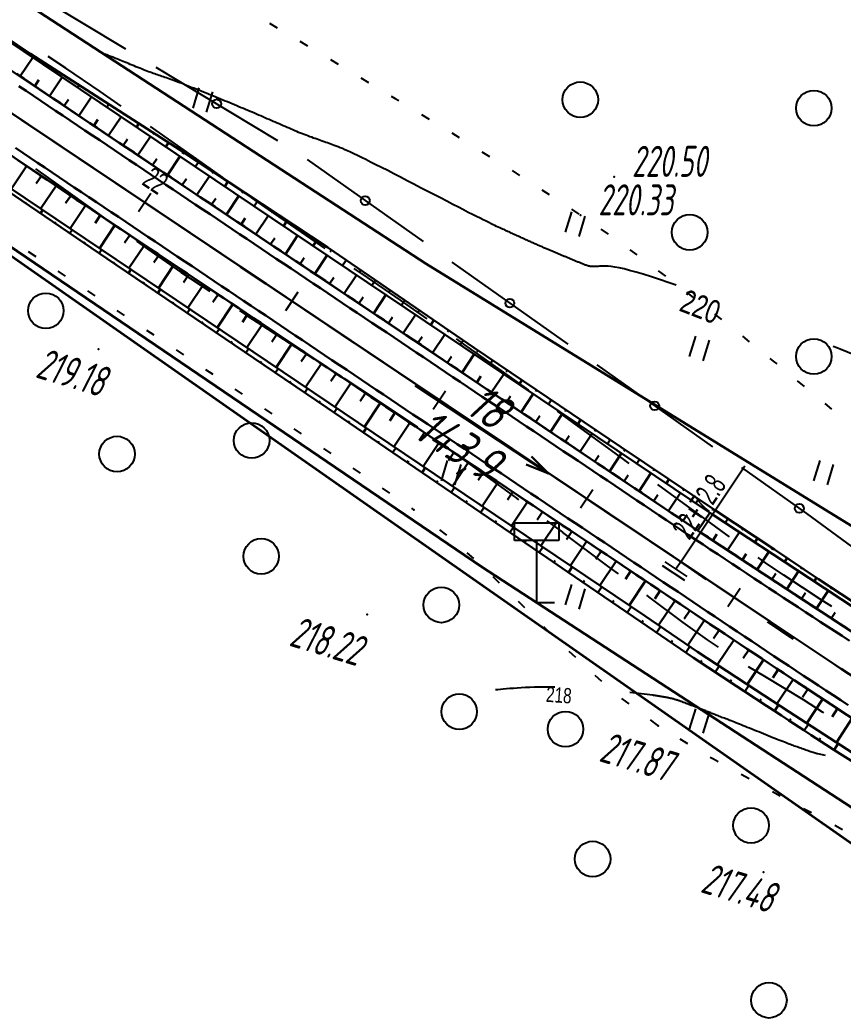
# Model space of a CAD drawing. Header units: millimetres. Extents: x -1799 to 6962, y -1020 to 4121.
# Drawn here: x 268.8 to 361.7, y 3144.7 to 3256.6 of the extents above; entities that cross this region are included whole.
import ezdxf

# ---------------------------------------------------------------- set-up
doc = ezdxf.new("R2010")
doc.units = ezdxf.units.MM
doc.linetypes.add('CONTI', pattern=[0])
doc.linetypes.add('STROT', pattern=[1.7, 0.5, -1.2])
for name, color, linetype, lineweight in [('10', 1, 'Continuous', 35), ('КОПИЯ_ОСЬ_13_ОТКОСЫ', 7, 'Continuous', 30), ('КОПИЯ_ОСЬ_ГРАНИЦЫ_ПОЛОС', 7, 'Continuous', 30), ('ОСЬ_ВЕРХ_ПОКРЫТИЯ_ГРАНИЦЫ_ПОЛОС', 7, 'Continuous', 30), ('ОСЬ_ВЕРХ_ПОКРЫТИЯ_ОСЬ', 1, 'Continuous', 30), ('Уклоны ПЧ', 5, 'Continuous', 30)]:
    doc.layers.add(name, color=color, linetype=linetype, lineweight=lineweight)
for name, color, linetype in [('_Ростелеком', 6, 'Continuous'), ('GOR_BDEFAULT', 212, 'CONTI'), ('PI_OTDEFAULT', 172, 'CONTI'), ('PI_STDEFAULT', 6, 'CONTI'), ('PI_TTDEFAULT', 5, 'CONTI'), ('PLN_O', 7, 'CONTI'), ('SIT_LDEFAULT', 7, 'CONTI'), ('ZAPSKDEFAULT', 7, 'CONTI'), ('КОПИЯ_ОСЬ_ТАНГЕНСЫ', 1, 'Continuous'), ('ОСЬ_ВЕРХ_ПОКРЫТИЯ_ПИКЕТЫ', 1, 'Continuous'), ('ОСЬ_ВЕРХ_ПОКРЫТИЯ_РАЗБИВКА_КРИВ', 1, 'Continuous'), ('ОСЬ_ВЕРХ_ПОКРЫТИЯ_ТАНГЕНСЫ', 1, 'Continuous'), ('разметка', 7, 'Continuous')]:
    doc.layers.add(name, color=color, linetype=linetype)
doc.styles.add('eskd', font='spds.shx', dxfattribs={"width": 1.2, "oblique": 15})
doc.styles.add('SHRFT', font='TXT', dxfattribs={"width": 3.5})
doc.styles.get("Standard").update_dxf_attribs({"font": 'arial.ttf'})
doc.styles.add('STYLE1', font='romand.shx', dxfattribs={"width": 0.9})
doc.styles.add('ГОСТ', font='', dxfattribs={"oblique": 15, "height": 4})
doc.styles.get('ГОСТ').set_extended_font_data('GOST type A')
doc.linetypes.add('кабель_связи_проект.', pattern='A,10,-1,["/",STYLE1,S=3,R=0,X=0,Y=-1.5],-4.1', length=15.1)

# ---------------------------------------------------------------- blocks, each defined once
blk = doc.blocks.new('BL_2004')
at = {"color": 0}
blk.add_circle((0, 0), 2, dxfattribs=at)
blk = doc.blocks.new('BL_2011')
at = {"color": 0}
for p, q in [((0, 0), (0, 2.4)), ((1.6, 0), (1.6, 2.4))]:
    blk.add_line(p, q, dxfattribs=at)
blk = doc.blocks.new('BL_13')
at = {"color": 0}
for p, q in [((-2.5, 7), (-2.5, 9)), ((-2.5, 9), (2.5, 9)), ((2.5, 9), (2.5, 7)), ((0, 7), (-2.5, 7)), ((0, 0), (0, 7)), ((2.5, 7), (0, 7)), ((2, 0), (0, 0))]:
    blk.add_line(p, q, dxfattribs=at)
blk = doc.blocks.new('Стрелка')
at = {"layer": 'Уклоны ПЧ', "ltscale": 2}
for points in [[(-0.02, -0.05), (-0.02, 17.97)], [(-0.02, -0.05), (-0.58, 2.62)], [(-0.02, -0.05), (0.53, 2.62)]]:
    blk.add_lwpolyline(points, dxfattribs=at)

msp = doc.modelspace()

# ---------------------------------------------------------------- linework, layer by layer
at = {"layer": '10'}
for points in [[(-360.39, 3343.98), (-65.03, 3344.87), (87.16, 3350.87), (108.64, 3348.19), (148.58, 3330.11), (255.1, 3267.82), (280.33, 3251.41), (314.65, 3229.09), (366.26, 3197.31), (410.92, 3168.51), (446.74, 3154.31), (486.35, 3141.69), (517.02, 3127.88), (586.85, 3116.46), (604.34, 3112.89), (723.31, 3088.59), (842.11, 3064.31), (1030.23, 3025.88), (1104.98, 3010.61)], [(1051.21, 3001.58), (974.51, 3016.91), (912.27, 3029.91), (802.72, 3052.77), (731.25, 3067.83), (636.78, 3087.13), (493.46, 3112.21), (494.99, 3106.72), (485.32, 3108.34), (431.47, 3127.8), (399.29, 3139.15), (370.15, 3158.46), (256.96, 3237.54), (178.33, 3282.64), (135.32, 3306.77), (116.47, 3313.34), (93.11, 3317.06), (-267.68, 3313.81), (-292.89, 3314.1), (-344.73, 3319.75)]]:
    msp.add_lwpolyline(points, dxfattribs=at)
at = {"layer": '_Ростелеком', "linetype": 'кабель_связи_проект.', "lineweight": 40, "ltscale": 0.25}
msp.add_lwpolyline([(-352.03, 3321.94), (-297.63, 3315.25), (-195.84, 3318.28), (-97.48, 3322.38), (-4.69, 3324.98), (27.74, 3325.19), (61.87, 3322.86), (98.79, 3316.91), (116.52, 3313.69), (135.62, 3307.07), (148.04, 3301.67), (187.18, 3282.72), (226.03, 3259.14), (267.57, 3231.16), (320.96, 3194.89), (385.8, 3152.73), (396.28, 3145.91), (411.1, 3138.25), (437.43, 3126.61), (493.48, 3112.58), (557.68, 3101.61)], dxfattribs=at)
at = {"layer": 'GOR_BDEFAULT', "color": 212, "flags": 128}
for points, elevation in [([(341.07, 3227.29), (340.04, 3227.63), (339.12, 3227.92), (338.3, 3228.16), (337.58, 3228.35), (336.95, 3228.51), (336.39, 3228.63), (335.92, 3228.72), (335.5, 3228.78), (335.15, 3228.82), (334.85, 3228.83), (334.59, 3228.84), (334.38, 3228.83), (334.19, 3228.82), (334.02, 3228.8), (333.87, 3228.79), (333.73, 3228.78), (333.6, 3228.77), (333.48, 3228.77), (333.36, 3228.78), (333.25, 3228.79), (333.14, 3228.8), (333.04, 3228.82), (332.94, 3228.84), (332.85, 3228.87), (332.76, 3228.9), (332.67, 3228.92), (332.58, 3228.95), (332.5, 3228.99), (332.41, 3229.02), (332.33, 3229.05), (332.25, 3229.09), (332.16, 3229.12), (332.08, 3229.16), (331.99, 3229.19), (331.91, 3229.22), (331.82, 3229.26), (331.74, 3229.29), (331.65, 3229.33), (331.57, 3229.36), (331.48, 3229.4), (331.4, 3229.43), (331.31, 3229.47), (331.23, 3229.5), (331.14, 3229.54), (331.05, 3229.58), (330.97, 3229.61), (330.88, 3229.65), (330.8, 3229.68), (330.72, 3229.72), (330.63, 3229.75), (330.55, 3229.79), (330.46, 3229.83), (330.38, 3229.86), (330.29, 3229.9), (330.21, 3229.93), (330.12, 3229.97), (330.04, 3230), (329.95, 3230.04), (329.87, 3230.08), (329.78, 3230.11), (329.7, 3230.15), (329.61, 3230.18), (329.53, 3230.22), (329.44, 3230.25), (329.36, 3230.29), (329.27, 3230.32), (329.19, 3230.36), (329.1, 3230.4), (329.01, 3230.43), (328.92, 3230.47), (328.83, 3230.51), (328.75, 3230.55), (328.66, 3230.58), (328.56, 3230.62), (328.47, 3230.66), (328.38, 3230.7), (328.29, 3230.74), (328.19, 3230.78), (328.1, 3230.82), (328, 3230.86), (327.91, 3230.9), (327.81, 3230.95), (327.71, 3230.99), (327.61, 3231.03), (327.51, 3231.08), (327.41, 3231.12), (327.31, 3231.17), (327.2, 3231.21), (327.1, 3231.26), (326.99, 3231.31), (326.89, 3231.35), (326.78, 3231.4), (326.67, 3231.45), (326.56, 3231.5), (326.45, 3231.55), (326.34, 3231.6), (326.23, 3231.65), (326.11, 3231.7), (326, 3231.76), (325.88, 3231.81), (325.76, 3231.86), (325.64, 3231.92), (325.52, 3231.97), (325.4, 3232.03), (325.28, 3232.08), (325.15, 3232.14), (325.03, 3232.2), (324.9, 3232.26), (324.77, 3232.32), (324.64, 3232.37), (324.5, 3232.44), (324.37, 3232.5), (324.23, 3232.56), (324.1, 3232.62), (323.96, 3232.68), (323.81, 3232.75), (323.67, 3232.81), (323.53, 3232.88), (323.38, 3232.94), (323.23, 3233.01), (323.08, 3233.08), (322.93, 3233.15), (322.76, 3233.23), (322.58, 3233.31), (322.39, 3233.4), (322.18, 3233.5), (321.95, 3233.61), (321.69, 3233.74), (321.4, 3233.88), (321.07, 3234.04), (320.72, 3234.22), (320.32, 3234.42), (319.88, 3234.64), (319.39, 3234.89), (318.86, 3235.16), (318.27, 3235.47), (317.63, 3235.79), (316.96, 3236.14), (316.25, 3236.51), (315.52, 3236.89), (314.77, 3237.28), (314.01, 3237.67), (313.25, 3238.07), (312.49, 3238.46), (311.74, 3238.85), (311.01, 3239.23), (310.3, 3239.59), (309.62, 3239.94), (308.98, 3240.26), (308.38, 3240.56), (307.84, 3240.83), (307.35, 3241.07), (306.9, 3241.29), (306.49, 3241.49), (306.12, 3241.66), (305.78, 3241.81), (305.48, 3241.95), (305.2, 3242.07), (304.94, 3242.18), (304.71, 3242.27), (304.49, 3242.36), (304.28, 3242.44), (304.09, 3242.51), (303.89, 3242.58), (303.71, 3242.65), (303.51, 3242.71), (303.32, 3242.78), (303.13, 3242.85), (302.93, 3242.92), (302.73, 3242.99), (302.54, 3243.06), (302.34, 3243.13), (302.13, 3243.2), (301.93, 3243.27), (301.73, 3243.35), (301.52, 3243.42), (301.31, 3243.5), (301.1, 3243.58), (300.89, 3243.66), (300.68, 3243.74), (300.47, 3243.83), (300.26, 3243.91), (300.05, 3244), (299.83, 3244.09), (299.62, 3244.18), (299.4, 3244.27), (299.18, 3244.37), (298.96, 3244.46), (298.74, 3244.56), (298.52, 3244.65), (298.29, 3244.75), (298.07, 3244.85), (297.84, 3244.95), (297.62, 3245.05), (297.39, 3245.15), (297.16, 3245.25), (296.93, 3245.35), (296.69, 3245.45), (296.46, 3245.55), (296.22, 3245.66), (295.99, 3245.76), (295.75, 3245.86), (295.51, 3245.96), (295.27, 3246.07), (295.02, 3246.17), (294.78, 3246.27), (294.53, 3246.38), (294.28, 3246.48), (294.03, 3246.59), (293.78, 3246.69), (293.53, 3246.8), (293.28, 3246.9), (293.02, 3247.01), (292.76, 3247.12), (292.5, 3247.22), (292.24, 3247.33), (291.98, 3247.44), (291.72, 3247.55), (291.45, 3247.66), (291.18, 3247.77), (290.92, 3247.88), (290.65, 3247.99), (290.37, 3248.1), (290.1, 3248.21), (289.82, 3248.32), (289.55, 3248.43), (289.27, 3248.54), (288.99, 3248.65), (288.71, 3248.77), (288.44, 3248.88), (288.16, 3248.98), (287.89, 3249.09), (287.62, 3249.2), (287.36, 3249.3), (287.11, 3249.4), (286.86, 3249.49), (286.62, 3249.58), (286.39, 3249.67), (286.16, 3249.76), (285.95, 3249.83), (285.74, 3249.91), (285.55, 3249.98), (285.36, 3250.04), (285.19, 3250.1), (285.01, 3250.16), (284.85, 3250.22), (284.68, 3250.27), (284.52, 3250.33), (284.36, 3250.38), (284.2, 3250.44), (284.03, 3250.49), (283.87, 3250.55), (283.7, 3250.61), (283.52, 3250.68), (283.34, 3250.74), (283.15, 3250.82), (282.96, 3250.89), (282.76, 3250.97), (282.55, 3251.05), (282.35, 3251.14), (282.13, 3251.22), (281.92, 3251.31), (281.71, 3251.4), (281.5, 3251.48), (281.28, 3251.57), (281.08, 3251.66), (280.87, 3251.74), (280.67, 3251.83), (280.48, 3251.91), (280.29, 3251.98), (280.11, 3252.06), (279.93, 3252.13), (279.77, 3252.19), (279.61, 3252.25), (279.46, 3252.31), (279.32, 3252.37), (279.18, 3252.42), (279.06, 3252.47), (278.94, 3252.51), (278.83, 3252.55), (278.73, 3252.59), (278.64, 3252.63), (278.55, 3252.66), (278.48, 3252.69), (278.41, 3252.71)], 220), ([(342.83, 3226.67), (341.92, 3226.99), (341.07, 3227.29)], 220), ([(361.31, 3219.47), (360.93, 3219.62), (360.54, 3219.78)], 220), ([(366.72, 3217.34), (366.53, 3217.36), (366.47, 3217.37), (366.45, 3217.38), (366.41, 3217.4), (366.36, 3217.42), (366.3, 3217.45), (361.31, 3219.47)], 220), ([(329.13, 3181.38), (328.53, 3181.39), (327.96, 3181.39), (327.4, 3181.38), (326.86, 3181.37), (326.34, 3181.35), (325.84, 3181.33), (325.36, 3181.3), (324.91, 3181.27), (324.48, 3181.24), (324.07, 3181.21), (323.69, 3181.18), (323.34, 3181.15), (323.02, 3181.12), (322.73, 3181.09), (322.47, 3181.06)], 218), ([(359.67, 3173.68), (358.82, 3173.84), (358.72, 3173.87), (358.61, 3173.9), (358.5, 3173.94), (358.38, 3173.97), (358.26, 3174.01), (358.13, 3174.06), (358, 3174.1), (357.87, 3174.14), (357.73, 3174.19), (357.59, 3174.24), (357.45, 3174.28), (357.31, 3174.33), (357.17, 3174.38), (357.03, 3174.43), (356.89, 3174.48), (356.75, 3174.53), (356.61, 3174.58), (356.47, 3174.63), (356.33, 3174.68), (356.18, 3174.73), (356.04, 3174.78), (355.88, 3174.84), (355.73, 3174.9), (355.57, 3174.96), (355.4, 3175.02), (355.22, 3175.09), (355.04, 3175.16), (354.84, 3175.24), (354.64, 3175.32), (354.42, 3175.4), (354.2, 3175.49), (353.96, 3175.58), (353.72, 3175.68), (353.46, 3175.78), (353.21, 3175.89), (352.94, 3176), (352.68, 3176.1), (352.41, 3176.21), (352.14, 3176.32), (351.87, 3176.43), (351.61, 3176.54), (351.35, 3176.64), (351.1, 3176.74), (350.85, 3176.84), (350.62, 3176.94), (350.39, 3177.03), (350.17, 3177.12), (349.96, 3177.2), (349.76, 3177.28), (349.57, 3177.35), (349.39, 3177.43), (349.21, 3177.49), (349.04, 3177.56), (348.88, 3177.63), (348.72, 3177.69), (348.57, 3177.75), (348.42, 3177.8), (348.27, 3177.86), (348.13, 3177.92), (347.99, 3177.97), (347.86, 3178.02), (347.72, 3178.08), (347.59, 3178.13), (347.46, 3178.18), (347.33, 3178.23), (347.21, 3178.28), (347.09, 3178.33), (346.96, 3178.37), (346.85, 3178.42), (346.73, 3178.47), (346.61, 3178.51), (346.5, 3178.56), (346.39, 3178.6), (346.28, 3178.64), (346.17, 3178.69), (346.06, 3178.73), (345.95, 3178.77), (345.85, 3178.81), (345.75, 3178.85), (345.64, 3178.89), (345.54, 3178.93), (345.45, 3178.97), (345.35, 3179.01), (345.25, 3179.04), (345.16, 3179.08), (345.06, 3179.12), (344.97, 3179.15), (344.88, 3179.19), (344.79, 3179.22), (344.7, 3179.26), (344.61, 3179.29), (344.52, 3179.32), (344.44, 3179.36), (344.35, 3179.39), (344.27, 3179.42), (344.19, 3179.45), (344.1, 3179.48), (344.02, 3179.51), (343.94, 3179.54), (343.87, 3179.57), (343.79, 3179.6), (343.71, 3179.63), (343.63, 3179.66), (343.56, 3179.69), (343.49, 3179.71), (343.41, 3179.74), (343.34, 3179.77), (343.27, 3179.79), (343.2, 3179.82), (343.12, 3179.84), (343.05, 3179.87), (342.98, 3179.89), (342.91, 3179.92), (342.84, 3179.94), (342.77, 3179.96), (342.7, 3179.98), (342.63, 3180), (342.56, 3180.02), (342.49, 3180.04), (342.42, 3180.06), (342.35, 3180.08), (342.27, 3180.1), (342.2, 3180.11), (342.13, 3180.13), (342.05, 3180.15), (341.98, 3180.16), (341.9, 3180.18), (341.83, 3180.19), (341.75, 3180.2), (341.68, 3180.22), (341.6, 3180.23), (341.53, 3180.24), (341.45, 3180.26), (341.38, 3180.27), (341.3, 3180.28), (341.22, 3180.29), (341.15, 3180.31), (341.07, 3180.32), (341, 3180.33), (340.92, 3180.34), (340.85, 3180.36), (340.77, 3180.37), (340.7, 3180.38), (340.62, 3180.39), (340.55, 3180.4), (340.48, 3180.42), (340.41, 3180.43), (340.34, 3180.44), (340.26, 3180.45), (340.2, 3180.46), (337.6, 3180.77)], 218)]:
    msp.add_lwpolyline(points, dxfattribs=dict(at, elevation=elevation))
at = {"layer": 'PI_STDEFAULT', "color": 6}
msp.add_point((352.67, 3160.52, 217.48), dxfattribs=at)
at = {"layer": 'PI_TTDEFAULT', "color": 5}
for p in [(335.85, 3238.89, 220.5), (332.06, 3234.56, 220.33), (277.7, 3219.46, 219.18), (313.25, 3201.35, 218.54), (308, 3189.55, 218.22), (340.81, 3177, 217.87)]:
    msp.add_point(p, dxfattribs=at)
at = {"layer": 'PLN_O'}
for p, q in [((267.06, 3261.62), (280.75, 3253.34)), ((284.17, 3251.27), (297.86, 3242.99)), ((301.24, 3240.84), (314.29, 3231.59)), ((317.55, 3229.28), (330.6, 3220.03)), ((333.87, 3217.71), (346.92, 3208.46)), ((350.19, 3206.15), (357.52, 3200.95)), ((357.53, 3200.96), (363.18, 3196.82))]:
    msp.add_line(p, q, dxfattribs=at)
for centre in [(291.01, 3247.13), (307.77, 3236.21), (324.08, 3224.65), (340.4, 3213.08), (356.72, 3201.52)]:
    msp.add_circle(centre, 0.5, dxfattribs=at)
at = {"layer": 'SIT_LDEFAULT', "color": 7}
for p, q in [((296.96, 3256.2), (297.82, 3255.69)), ((300.4, 3254.17), (301.26, 3253.66)), ((274, 3251.15), (272, 3252.47)), ((303.84, 3252.12), (304.7, 3251.61)), ((277.88, 3248.52), (274, 3251.15)), ((307.26, 3250.06), (308.12, 3249.54)), ((280.26, 3246.87), (277.88, 3248.52)), ((310.69, 3248), (311.15, 3247.72)), ((311.15, 3247.73), (311.55, 3247.48)), ((314.11, 3245.92), (314.96, 3245.4)), ((285.58, 3243.15), (283.55, 3244.58)), ((317.52, 3243.84), (318.37, 3243.31)), ((289.38, 3240.47), (285.58, 3243.15)), ((320.92, 3241.72), (321.77, 3241.19)), ((291.72, 3238.81), (289.38, 3240.47)), ((270.6, 3239.79), (273.7, 3237.58)), ((324.32, 3239.59), (325.16, 3239.05)), ((273.7, 3237.58), (277, 3235.2)), ((327.68, 3237.44), (328.52, 3236.89)), ((296.88, 3235.21), (295, 3236.52)), ((277, 3235.2), (278.73, 3233.96)), ((300.59, 3232.65), (296.88, 3235.21)), ((331.02, 3235.24), (331.86, 3234.69)), ((303.24, 3230.83), (300.59, 3232.65)), ((334.33, 3232.99), (335.15, 3232.42)), ((281.99, 3231.63), (283.62, 3230.47)), ((269.77, 3230.47), (270.61, 3229.92)), ((283.62, 3230.47), (286.97, 3228.16)), ((337.59, 3230.68), (338.4, 3230.09)), ((273.11, 3228.26), (273.94, 3227.71)), ((286.97, 3228.16), (290.23, 3225.99)), ((308.03, 3227.54), (306.52, 3228.58)), ((340.81, 3228.3), (341.61, 3227.69)), ((311.75, 3224.99), (308.03, 3227.54)), ((276.44, 3226.05), (277.27, 3225.5)), ((343.99, 3225.88), (344.79, 3225.27)), ((314.76, 3222.9), (311.75, 3224.99)), ((279.77, 3223.83), (280.6, 3223.28)), ((293.58, 3223.81), (294.43, 3223.26)), ((294.43, 3223.26), (298.55, 3220.6)), ((347.16, 3223.42), (347.95, 3222.8)), ((283.1, 3221.62), (283.93, 3221.07)), ((298.55, 3220.6), (301.99, 3218.39)), ((319.16, 3219.84), (318.05, 3220.62)), ((350.29, 3220.94), (351.07, 3220.31)), ((286.44, 3219.4), (287.27, 3218.85)), ((322.85, 3217.24), (319.16, 3219.84)), ((353.4, 3218.42), (353.77, 3218.12)), ((353.77, 3218.13), (354.17, 3217.8)), ((289.77, 3217.19), (290.6, 3216.64)), ((326.2, 3214.84), (322.85, 3217.24)), ((305.34, 3216.2), (307.12, 3215.04)), ((356.49, 3215.89), (357.26, 3215.26)), ((293.08, 3214.96), (293.91, 3214.4)), ((307.12, 3215.05), (311.37, 3212.23)), ((296.4, 3212.73), (297.23, 3212.17)), ((331.72, 3210.83), (329.44, 3212.49)), ((359.58, 3213.35), (360.35, 3212.71)), ((311.37, 3212.23), (313.67, 3210.66)), ((299.73, 3210.5), (300.56, 3209.94)), ((336.76, 3207.15), (331.72, 3210.83)), ((303.05, 3208.28), (303.88, 3207.72)), ((316.95, 3208.37), (319.86, 3206.29)), ((337.52, 3206.59), (336.76, 3207.15)), ((306.36, 3206.04), (307.19, 3205.48)), ((319.86, 3206.29), (324.81, 3202.66)), ((309.67, 3203.79), (310.5, 3203.23)), ((341.75, 3203.49), (340.75, 3204.22)), ((346.33, 3200.14), (341.75, 3203.49)), ((324.81, 3202.66), (325.04, 3202.49)), ((312.97, 3201.53), (313.25, 3201.34)), ((328.26, 3200.12), (330.01, 3198.83)), ((348.83, 3198.33), (346.34, 3200.15)), ((316.16, 3199.11), (316.95, 3198.5)), ((330, 3198.82), (335.08, 3195.02)), ((319.22, 3196.53), (319.97, 3195.86)), ((352.89, 3195.4), (352.06, 3195.99)), ((335.08, 3195.02), (336.27, 3194.13)), ((354.97, 3193.98), (352.89, 3195.4)), ((322.16, 3193.84), (322.88, 3193.14)), ((357.07, 3192.59), (354.97, 3193.98)), ((359.19, 3191.23), (357.07, 3192.59)), ((325.03, 3191.05), (325.12, 3190.96)), ((339.47, 3191.73), (339.72, 3191.55)), ((339.72, 3191.55), (343.58, 3188.68)), ((360.39, 3190.47), (359.19, 3191.23)), ((325.12, 3190.96), (325.74, 3190.34)), ((327.86, 3188.22), (328.57, 3187.51)), ((343.58, 3188.68), (346.33, 3186.69)), ((346.33, 3186.69), (347.56, 3185.87)), ((330.74, 3185.43), (331.46, 3184.74)), ((350.94, 3183.72), (352.79, 3182.6)), ((333.67, 3182.71), (334.42, 3182.05)), ((352.79, 3182.6), (354.98, 3181.3)), ((354.98, 3181.3), (357.15, 3179.97)), ((336.68, 3180.08), (337.48, 3179.48)), ((357.15, 3179.97), (359.3, 3178.59)), ((339.88, 3177.69), (340.68, 3177.09)), ((359.3, 3178.59), (359.45, 3178.48)), ((343.25, 3175.54), (344.11, 3175.03)), ((346.68, 3173.48), (347.02, 3173.28)), ((347.02, 3173.28), (347.55, 3172.99)), ((350.17, 3171.55), (351.05, 3171.07)), ((353.68, 3169.62), (354.56, 3169.14)), ((357.19, 3167.7), (358.07, 3167.23)), ((360.72, 3165.81), (361.6, 3165.34))]:
    msp.add_line(p, q, dxfattribs=at)
at = {"layer": 'КОПИЯ_ОСЬ_13_ОТКОСЫ'}
for points in [[(238.99, 3270.23), (345.59, 3198.82), (355.18, 3192.49), (360.19, 3189.21), (364.79, 3186.23)], [(256.22, 3261.8), (346.94, 3200.84), (357.77, 3193.68), (363.19, 3190.13)], [(256.22, 3261.8), (346.94, 3200.84), (357.77, 3193.68), (363.19, 3190.13)], [(256.35, 3261.99), (270.03, 3252.76), (286.86, 3241.94), (303.56, 3230.94), (320.04, 3219.61), (336.61, 3208.41), (347.25, 3201.29), (353.92, 3196.89), (358.89, 3193.56), (361.38, 3191.91), (364.28, 3189.98)], [(242.02, 3258.57), (349.87, 3186.33), (356.13, 3182.17), (360.32, 3179.41), (363.85, 3177.1), (366.21, 3175.58), (369.17, 3173.67), (372.13, 3171.78), (375.75, 3169.51), (379.39, 3167.25), (384.55, 3164.11), (389.75, 3161.02), (394.85, 3157.74), (396.56, 3156.66), (398.28, 3155.59), (401.39, 3153.89), (404.51, 3152.22), (407.2, 3150.81), (409.9, 3149.42), (412.62, 3148.05), (415.35, 3146.71), (418.67, 3145.13), (422.01, 3143.58)], [(240.33, 3256.05), (331, 3195.01), (339.28, 3189.4), (345.24, 3185.34), (351.78, 3181.06), (355.57, 3178.59), (362.08, 3174.39), (368.7, 3170.14), (372.96, 3167.43), (375.53, 3165.82), (379.14, 3163.57), (381.12, 3162.35), (388.06, 3158.12), (392.3, 3155.29), (396.56, 3152.49), (398.33, 3151.47), (403.66, 3148.44), (405.01, 3147.7), (409.97, 3145.02), (411.33, 3144.3), (414.25, 3142.79), (416.41, 3140.64), (416.42, 3140.63)], [(240.33, 3256.05), (331, 3195.01), (339.28, 3189.4), (345.24, 3185.34), (351.78, 3181.06), (355.57, 3178.59), (362.08, 3174.39), (368.7, 3170.14), (372.96, 3167.43), (375.53, 3165.82), (379.14, 3163.57), (381.12, 3162.35), (388.06, 3158.12), (392.3, 3155.29), (396.56, 3152.49), (398.33, 3151.47), (403.66, 3148.44), (405.01, 3147.7), (409.97, 3145.02), (411.33, 3144.3), (414.25, 3142.79), (416.41, 3140.64), (420.34, 3136.49), (420.34, 3136.49)], [(268.85, 3250.23), (270.27, 3252.36)], [(270.46, 3252.48), (270.43, 3252.43)], [(272.15, 3251.4), (272.01, 3251.19)], [(273.83, 3250.32), (273.78, 3250.25)], [(270.51, 3249.11), (270.98, 3249.82)], [(272.17, 3248), (273.59, 3250.13)], [(275.51, 3249.24), (275.33, 3248.96)], [(277.19, 3248.16), (277.13, 3248.06)], [(273.83, 3246.89), (274.31, 3247.6)], [(275.49, 3245.77), (276.91, 3247.9)], [(278.87, 3247.08), (278.65, 3246.73)], [(280.56, 3245.99), (280.48, 3245.88)], [(277.16, 3244.66), (277.63, 3245.37)], [(278.82, 3243.55), (280.23, 3245.66)], [(282.24, 3244.91), (281.97, 3244.5)], [(283.92, 3243.83), (283.83, 3243.69)], [(280.48, 3242.43), (280.95, 3243.14)], [(282.14, 3241.32), (283.55, 3243.43)], [(285.6, 3242.75), (285.29, 3242.27)], [(287.28, 3241.66), (287.18, 3241.5)], [(262.09, 3240.91), (278.65, 3229.69), (295.19, 3218.45), (303.47, 3212.85), (311.74, 3207.22), (328.27, 3195.96), (330.59, 3194.39), (338.85, 3188.75), (344.79, 3184.67), (349.65, 3181.48), (350.5, 3180.93), (353.02, 3179.28), (353.86, 3178.73), (354.7, 3178.18), (355.54, 3177.62), (357.23, 3176.53), (358.06, 3175.96), (359.75, 3174.86), (360.6, 3174.32), (361.62, 3173.68), (365.29, 3171.36)], [(283.8, 3240.21), (284.27, 3240.91)], [(285.46, 3239.1), (286.87, 3241.2)], [(288.95, 3240.56), (288.61, 3240.04)], [(269.58, 3240.11), (267.85, 3237.52)], [(290.62, 3239.46), (290.51, 3239.29)], [(271.25, 3239), (270.67, 3238.13)], [(287.12, 3237.98), (287.6, 3238.68)], [(288.79, 3236.87), (290.19, 3238.97)], [(292.29, 3238.36), (291.93, 3237.81)], [(272.91, 3237.88), (271.17, 3235.29)], [(293.96, 3237.26), (293.84, 3237.08)], [(269.49, 3235.9), (269.57, 3236.02)], [(274.57, 3236.77), (273.99, 3235.91)], [(290.45, 3235.76), (290.92, 3236.46)], [(292.11, 3234.64), (293.51, 3236.74)], [(295.63, 3236.16), (295.25, 3235.58)], [(271.15, 3234.78), (271.39, 3235.14)], [(276.23, 3235.66), (274.49, 3233.06)], [(297.3, 3235.06), (297.17, 3234.87)], [(272.8, 3233.66), (272.88, 3233.78)], [(277.89, 3234.54), (277.31, 3233.68)], [(293.77, 3233.53), (294.24, 3234.23)], [(295.43, 3232.42), (296.83, 3234.51)], [(298.97, 3233.96), (298.57, 3233.34)], [(274.46, 3232.53), (274.71, 3232.91)], [(279.55, 3233.43), (277.81, 3230.82)], [(300.64, 3232.86), (300.51, 3232.65)], [(276.11, 3231.41), (276.2, 3231.54)], [(281.22, 3232.32), (280.63, 3231.45)], [(297.09, 3231.3), (297.56, 3232)], [(298.76, 3230.19), (300.15, 3232.28)], [(302.31, 3231.76), (301.89, 3231.11)], [(277.77, 3230.29), (278.03, 3230.67)], [(282.88, 3231.2), (281.12, 3228.59)], [(303.98, 3230.65), (303.83, 3230.44)], [(279.42, 3229.17), (279.51, 3229.29)], [(284.54, 3230.09), (283.95, 3229.22)], [(300.42, 3229.08), (300.88, 3229.77)], [(302.08, 3227.96), (303.47, 3230.05)], [(305.63, 3229.52), (305.2, 3228.89)], [(281.08, 3228.04), (281.35, 3228.44)], [(286.2, 3228.98), (284.44, 3226.35)], [(307.27, 3228.38), (307.13, 3228.18)], [(282.73, 3226.92), (282.82, 3227.05)], [(287.86, 3227.87), (287.28, 3226.99)], [(303.74, 3226.85), (304.21, 3227.55)], [(305.4, 3225.74), (306.79, 3227.82)], [(308.92, 3227.25), (308.52, 3226.66)], [(284.39, 3225.79), (284.66, 3226.2)], [(289.52, 3226.75), (287.76, 3224.12)], [(310.57, 3226.12), (310.43, 3225.92)], [(286.04, 3224.67), (286.13, 3224.81)], [(291.19, 3225.64), (290.6, 3224.76)], [(307.06, 3224.62), (307.53, 3225.32)], [(308.73, 3223.51), (310.11, 3225.59)], [(312.22, 3224.98), (311.84, 3224.43)], [(287.69, 3223.54), (287.98, 3223.97)], [(292.85, 3224.53), (291.08, 3221.89)], [(313.87, 3223.85), (313.74, 3223.67)], [(289.35, 3222.42), (289.44, 3222.56)], [(294.51, 3223.41), (293.92, 3222.53)], [(310.39, 3222.4), (310.85, 3223.09)], [(312.05, 3221.29), (313.43, 3223.35)], [(315.51, 3222.72), (315.16, 3222.2)], [(291, 3221.3), (291.3, 3221.74)], [(296.17, 3222.3), (294.4, 3219.65)], [(317.16, 3221.58), (317.04, 3221.41)], [(292.66, 3220.17), (292.76, 3220.32)], [(297.83, 3221.19), (297.24, 3220.3)], [(313.71, 3220.17), (314.17, 3220.86)], [(315.37, 3219.06), (316.75, 3221.12)], [(318.81, 3220.45), (318.48, 3219.97)], [(294.31, 3219.05), (294.62, 3219.5)], [(299.49, 3220.07), (297.72, 3217.42)], [(320.46, 3219.32), (320.35, 3219.16)], [(295.97, 3217.93), (296.07, 3218.08)], [(301.16, 3218.96), (300.56, 3218.08)], [(317.03, 3217.95), (317.49, 3218.63)], [(318.7, 3216.83), (320.07, 3218.89)], [(322.12, 3218.2), (321.8, 3217.73)], [(297.62, 3216.81), (297.94, 3217.27)], [(302.82, 3217.85), (301.03, 3215.19)], [(304.48, 3216.73), (303.88, 3215.85)], [(323.77, 3217.08), (323.67, 3216.93)], [(299.28, 3215.69), (299.38, 3215.84)], [(306.14, 3215.62), (304.35, 3212.95)], [(320.36, 3215.72), (320.82, 3216.41)], [(322.02, 3214.61), (323.39, 3216.66)], [(325.43, 3215.96), (325.12, 3215.5)], [(300.94, 3214.57), (301.26, 3215.04)], [(307.8, 3214.51), (307.21, 3213.62)], [(327.09, 3214.84), (326.99, 3214.69)], [(302.59, 3213.44), (302.7, 3213.6)], [(309.46, 3213.4), (307.67, 3210.72)], [(323.68, 3213.49), (324.14, 3214.18)], [(325.34, 3212.38), (326.71, 3214.43)], [(328.75, 3213.73), (328.44, 3213.27)], [(304.25, 3212.32), (304.57, 3212.8)], [(311.12, 3212.28), (310.53, 3211.39)], [(330.4, 3212.61), (330.3, 3212.45)], [(305.9, 3211.2), (306.01, 3211.36)], [(312.79, 3211.17), (310.99, 3208.48)], [(327, 3211.27), (327.46, 3211.95)], [(328.67, 3210.15), (330.03, 3212.2)], [(332.06, 3211.49), (331.76, 3211.04)], [(307.56, 3210.07), (307.89, 3210.57)], [(314.45, 3210.06), (313.85, 3209.16)], [(333.72, 3210.37), (333.62, 3210.22)], [(309.21, 3208.95), (309.32, 3209.11)], [(316.11, 3208.94), (314.31, 3206.25)], [(330.33, 3209.04), (330.78, 3209.72)], [(331.99, 3207.93), (333.35, 3209.97)], [(335.38, 3209.25), (335.08, 3208.81)], [(310.86, 3207.82), (311.21, 3208.33)], [(317.77, 3207.83), (317.17, 3206.93)], [(337.04, 3208.13), (336.94, 3207.98)], [(312.52, 3206.7), (312.63, 3206.87)], [(319.43, 3206.72), (317.62, 3204.02)], [(333.65, 3206.82), (334.11, 3207.49)], [(335.31, 3205.7), (336.68, 3207.74)], [(338.7, 3207.02), (338.4, 3206.58)], [(314.17, 3205.57), (314.53, 3206.1)], [(321.09, 3205.6), (320.49, 3204.7)], [(340.36, 3205.9), (340.26, 3205.76)], [(315.82, 3204.45), (315.94, 3204.62)], [(322.76, 3204.49), (320.94, 3201.78)], [(336.97, 3204.59), (337.43, 3205.27)], [(338.64, 3203.48), (339.99, 3205.51)], [(342.02, 3204.79), (341.72, 3204.35)], [(317.47, 3203.32), (317.85, 3203.87)], [(324.42, 3203.38), (323.81, 3202.48)], [(343.68, 3203.68), (343.58, 3203.53)], [(319.13, 3202.19), (319.25, 3202.37)], [(326.08, 3202.26), (324.26, 3199.55)], [(340.3, 3202.36), (340.75, 3203.04)], [(341.96, 3201.25), (343.31, 3203.27)], [(345.34, 3202.57), (345.04, 3202.11)], [(320.78, 3201.07), (321.17, 3201.63)], [(327.74, 3201.15), (327.14, 3200.25)], [(347.01, 3201.45), (346.91, 3201.3)], [(322.43, 3199.94), (322.56, 3200.13)], [(329.4, 3200.04), (327.58, 3197.32)], [(343.62, 3200.14), (344.07, 3200.81)], [(345.28, 3199.02), (346.63, 3201.04)], [(348.67, 3200.35), (348.37, 3199.89)], [(324.08, 3198.81), (324.48, 3199.4)], [(331.06, 3198.93), (330.46, 3198.02)], [(348.62, 3196.82), (349.96, 3198.85)], [(350.34, 3199.25), (350.24, 3199.1)], [(325.74, 3197.69), (325.87, 3197.88)], [(332.73, 3197.81), (330.9, 3195.08)], [(346.95, 3197.92), (347.4, 3198.6)], [(352.01, 3198.15), (351.71, 3197.69)], [(327.39, 3196.56), (327.8, 3197.17)], [(334.39, 3196.7), (333.78, 3195.79)], [(351.96, 3194.62), (353.29, 3196.64)], [(353.68, 3197.05), (353.58, 3196.89)], [(329.04, 3195.44), (329.18, 3195.64)], [(336.05, 3195.59), (334.21, 3192.84)], [(350.29, 3195.72), (350.73, 3196.39)], [(355.35, 3195.94), (355.04, 3195.48)], [(330.7, 3194.31), (331.12, 3194.93)], [(337.71, 3194.47), (337.1, 3193.56)], [(355.3, 3192.42), (356.62, 3194.44)], [(357.01, 3194.82), (356.91, 3194.67)], [(332.35, 3193.18), (332.49, 3193.39)], [(339.37, 3193.36), (337.52, 3190.59)], [(353.63, 3193.52), (354.07, 3194.19)], [(358.67, 3193.71), (358.38, 3193.28)], [(334, 3192.06), (334.43, 3192.69)], [(341.03, 3192.25), (340.42, 3191.33)], [(358.65, 3190.23), (359.96, 3192.24)], [(360.33, 3192.6), (360.24, 3192.46)], [(335.65, 3190.93), (335.8, 3191.14)], [(342.7, 3191.13), (340.83, 3188.35)], [(356.97, 3191.32), (357.41, 3192)], [(337.31, 3189.8), (337.74, 3190.44)], [(344.36, 3190.02), (343.74, 3189.09)], [(338.96, 3188.67), (339.1, 3188.89)], [(346.02, 3188.91), (344.13, 3186.09)], [(360.32, 3189.13), (360.76, 3189.8)], [(340.6, 3187.54), (341.05, 3188.19)], [(347.68, 3187.79), (347.05, 3186.86)], [(342.25, 3186.41), (342.4, 3186.62)], [(349.34, 3186.68), (347.47, 3183.88)], [(343.9, 3185.27), (344.36, 3185.94)], [(351.01, 3185.57), (350.39, 3184.64)], [(345.56, 3184.16), (345.71, 3184.38)], [(352.67, 3184.47), (350.82, 3181.68)], [(347.23, 3183.06), (347.68, 3183.74)], [(354.34, 3183.36), (353.72, 3182.43)], [(348.91, 3181.97), (349.06, 3182.19)], [(356.01, 3182.25), (354.18, 3179.5)], [(350.58, 3180.87), (351.03, 3181.55)], [(357.67, 3181.15), (357.07, 3180.23)], [(352.26, 3179.78), (352.41, 3180.01)], [(359.35, 3180.05), (357.55, 3177.32)], [(353.93, 3178.68), (354.38, 3179.37)], [(361.02, 3178.95), (360.42, 3178.04)], [(355.6, 3177.59), (355.75, 3177.81)], [(362.69, 3177.86), (360.92, 3175.14)], [(357.28, 3176.49), (357.75, 3177.19)], [(358.94, 3175.38), (359.09, 3175.62)], [(360.63, 3174.31), (361.09, 3175.03)]]:
    msp.add_lwpolyline(points, dxfattribs=at)
at = {"layer": 'КОПИЯ_ОСЬ_ГРАНИЦЫ_ПОЛОС'}
for points in [[(268.43, 3250.51), (269.26, 3249.96), (270.09, 3249.4), (270.91, 3248.84), (271.74, 3248.29), (272.57, 3247.73), (273.4, 3247.18), (274.23, 3246.62), (275.06, 3246.07), (275.89, 3245.51), (276.72, 3244.95), (277.55, 3244.4), (278.38, 3243.84), (279.21, 3243.29), (280.04, 3242.73), (280.87, 3242.17), (281.7, 3241.62), (282.53, 3241.06), (283.36, 3240.51), (284.19, 3239.95), (285.02, 3239.4), (285.85, 3238.84), (286.68, 3238.28), (287.51, 3237.73), (288.34, 3237.17), (289.17, 3236.62), (290, 3236.06), (290.83, 3235.5), (291.66, 3234.95), (292.49, 3234.39), (293.32, 3233.84), (294.15, 3233.28), (294.98, 3232.72), (295.81, 3232.17), (296.64, 3231.61), (297.47, 3231.06), (298.3, 3230.5), (299.13, 3229.95), (299.96, 3229.39), (300.79, 3228.83), (301.61, 3228.28), (302.44, 3227.72), (303.27, 3227.17), (304.1, 3226.61), (304.93, 3226.05), (305.76, 3225.5), (306.59, 3224.94), (307.42, 3224.39), (308.25, 3223.83), (309.08, 3223.27), (309.91, 3222.72), (310.74, 3222.16), (311.57, 3221.61), (312.4, 3221.05), (313.23, 3220.5), (314.06, 3219.94), (314.89, 3219.38), (315.72, 3218.83), (316.55, 3218.27), (317.38, 3217.72), (318.21, 3217.16), (319.04, 3216.6), (319.87, 3216.05), (320.7, 3215.49), (321.53, 3214.94), (322.36, 3214.38), (323.19, 3213.82), (324.02, 3213.27), (324.85, 3212.71), (325.68, 3212.16), (326.51, 3211.6), (327.34, 3211.05), (328.17, 3210.49), (329, 3209.93), (329.83, 3209.38), (330.66, 3208.82), (331.49, 3208.27), (332.31, 3207.71), (333.14, 3207.15), (333.97, 3206.6), (334.8, 3206.04), (335.63, 3205.49), (336.46, 3204.93), (337.29, 3204.38), (338.12, 3203.82), (338.95, 3203.26), (339.78, 3202.71), (340.61, 3202.15), (341.44, 3201.6), (342.27, 3201.04), (343.1, 3200.48), (343.93, 3199.93), (344.76, 3199.37), (345.59, 3198.82), (346.42, 3198.27), (347.24, 3197.73), (348.07, 3197.18), (348.89, 3196.64), (349.72, 3196.09), (350.54, 3195.55), (351.37, 3195.01), (352.19, 3194.46), (353.02, 3193.92), (353.84, 3193.38), (354.67, 3192.83), (355.49, 3192.29), (356.32, 3191.75), (357.14, 3191.21), (357.97, 3190.67), (358.79, 3190.13), (359.62, 3189.59), (360.45, 3189.05), (361.27, 3188.51), (362.1, 3187.97)], [(268.59, 3240.77), (269.42, 3240.22), (270.25, 3239.66), (271.08, 3239.1), (271.91, 3238.55), (272.74, 3237.99), (273.57, 3237.43), (274.4, 3236.88), (275.23, 3236.32), (276.06, 3235.77), (276.9, 3235.21), (277.73, 3234.65), (278.56, 3234.1), (279.39, 3233.54), (280.22, 3232.98), (281.05, 3232.43), (281.88, 3231.87), (282.71, 3231.32), (283.54, 3230.76), (284.37, 3230.2), (285.2, 3229.65), (286.03, 3229.09), (286.86, 3228.53), (287.69, 3227.98), (288.52, 3227.42), (289.35, 3226.87), (290.18, 3226.31), (291.01, 3225.75), (291.84, 3225.2), (292.67, 3224.64), (293.5, 3224.08), (294.33, 3223.53), (295.16, 3222.97), (295.99, 3222.42), (296.82, 3221.86), (297.65, 3221.3), (298.48, 3220.75), (299.31, 3220.19), (300.14, 3219.63), (300.97, 3219.08), (301.8, 3218.52), (302.63, 3217.97), (303.46, 3217.41), (304.29, 3216.85), (305.12, 3216.3), (305.95, 3215.74), (306.78, 3215.19), (307.61, 3214.63), (308.44, 3214.07), (309.28, 3213.52), (310.11, 3212.96), (310.94, 3212.4), (311.77, 3211.85), (312.6, 3211.29), (313.43, 3210.74), (314.26, 3210.18), (315.09, 3209.62), (315.92, 3209.07), (316.75, 3208.51), (317.58, 3207.95), (318.41, 3207.4), (319.24, 3206.84), (320.07, 3206.29), (320.9, 3205.73), (321.73, 3205.17), (322.56, 3204.62), (323.39, 3204.06), (324.22, 3203.5), (325.05, 3202.95), (325.88, 3202.39), (326.71, 3201.84), (327.54, 3201.28), (328.37, 3200.72), (329.2, 3200.17), (330.03, 3199.61), (330.86, 3199.05), (331.69, 3198.5), (332.52, 3197.94), (333.35, 3197.39), (334.18, 3196.83), (335.01, 3196.27), (335.84, 3195.72), (336.67, 3195.16), (337.5, 3194.6), (338.33, 3194.05), (339.16, 3193.49), (339.99, 3192.94), (340.82, 3192.38), (341.65, 3191.82), (342.49, 3191.27), (343.32, 3190.71), (344.15, 3190.15), (344.98, 3189.6), (345.81, 3189.04), (346.64, 3188.49), (347.47, 3187.93), (348.3, 3187.37), (349.14, 3186.82), (349.97, 3186.26), (350.8, 3185.71), (351.63, 3185.15), (352.47, 3184.6), (353.3, 3184.04), (354.14, 3183.49), (354.97, 3182.94), (355.81, 3182.38), (356.64, 3181.83), (357.48, 3181.28), (358.32, 3180.73), (359.15, 3180.18), (359.99, 3179.63), (360.83, 3179.08), (361.67, 3178.53)]]:
    msp.add_lwpolyline(points, dxfattribs=at)
at = {"layer": 'КОПИЯ_ОСЬ_ТАНГЕНСЫ'}
msp.add_line((127.01, 3340.44), (430.51, 3137.11), dxfattribs=at)
at = {"layer": 'ОСЬ_ВЕРХ_ПОКРЫТИЯ_ГРАНИЦЫ_ПОЛОС', "linetype": 'Continuous'}
for points in [[(268.43, 3250.51), (269.26, 3249.96), (270.09, 3249.4), (270.92, 3248.84), (271.74, 3248.29), (272.57, 3247.73), (273.4, 3247.18), (274.23, 3246.62), (275.06, 3246.07), (275.89, 3245.51), (276.72, 3244.95), (277.55, 3244.4), (278.38, 3243.84), (279.21, 3243.29), (280.04, 3242.73), (280.87, 3242.17), (281.7, 3241.62), (282.53, 3241.06), (283.36, 3240.51), (284.19, 3239.95), (285.02, 3239.39), (285.85, 3238.84), (286.68, 3238.28), (287.51, 3237.73), (288.34, 3237.17), (289.17, 3236.62), (290, 3236.06), (290.83, 3235.5), (291.66, 3234.95), (292.49, 3234.39), (293.32, 3233.84), (294.15, 3233.28), (294.98, 3232.72), (295.81, 3232.17), (296.64, 3231.61), (297.47, 3231.06), (298.3, 3230.5), (299.13, 3229.95), (299.96, 3229.39), (300.79, 3228.83), (301.62, 3228.28), (302.44, 3227.72), (303.27, 3227.17), (304.1, 3226.61), (304.93, 3226.05), (305.76, 3225.5), (306.59, 3224.94), (307.42, 3224.39), (308.25, 3223.83), (309.08, 3223.27), (309.91, 3222.72), (310.74, 3222.16), (311.57, 3221.61), (312.4, 3221.05), (313.23, 3220.5), (314.06, 3219.94), (314.89, 3219.38), (315.72, 3218.83), (316.55, 3218.27), (317.38, 3217.72), (318.21, 3217.16), (319.04, 3216.6), (319.87, 3216.05), (320.7, 3215.49), (321.53, 3214.94), (322.36, 3214.38), (323.19, 3213.82), (324.02, 3213.27), (324.85, 3212.71), (325.68, 3212.16), (326.51, 3211.6), (327.34, 3211.05), (328.17, 3210.49), (329, 3209.93), (329.83, 3209.38), (330.66, 3208.82), (331.49, 3208.27), (332.32, 3207.71), (333.14, 3207.15), (333.97, 3206.6), (334.8, 3206.04), (335.63, 3205.49), (336.46, 3204.93), (337.29, 3204.37), (338.12, 3203.82), (338.95, 3203.26), (339.78, 3202.71), (340.61, 3202.15), (341.44, 3201.6), (342.27, 3201.04), (343.1, 3200.48), (343.93, 3199.93), (344.76, 3199.37), (345.59, 3198.82), (346.42, 3198.27), (347.25, 3197.72), (348.07, 3197.18), (348.9, 3196.63), (349.73, 3196.09), (350.55, 3195.54), (351.38, 3195), (352.21, 3194.45), (353.03, 3193.91), (353.86, 3193.36), (354.69, 3192.82), (355.52, 3192.28), (356.34, 3191.73), (357.17, 3191.19), (358, 3190.65), (358.83, 3190.11), (359.65, 3189.57), (360.48, 3189.03), (361.31, 3188.49), (362.14, 3187.95)], [(362.38, 3186.6), (361.55, 3187.14), (360.72, 3187.68), (359.89, 3188.21), (359.07, 3188.75), (358.24, 3189.29), (357.41, 3189.83), (356.59, 3190.38), (355.76, 3190.92), (354.94, 3191.46), (354.11, 3192), (353.29, 3192.54), (352.46, 3193.09), (351.64, 3193.63), (350.81, 3194.17), (349.99, 3194.72), (349.16, 3195.26), (348.34, 3195.81), (347.51, 3196.35), (346.68, 3196.9), (345.86, 3197.44), (345.03, 3197.99), (344.2, 3198.54), (343.37, 3199.1), (342.55, 3199.65), (341.72, 3200.21), (340.89, 3200.76), (340.06, 3201.32), (339.23, 3201.88), (338.4, 3202.43), (337.57, 3202.99), (336.74, 3203.54), (335.91, 3204.1), (335.08, 3204.66), (334.25, 3205.21), (333.42, 3205.77), (332.59, 3206.32), (331.76, 3206.88), (330.93, 3207.44), (330.1, 3207.99), (329.27, 3208.55), (328.44, 3209.1), (327.61, 3209.66), (326.78, 3210.21), (325.95, 3210.77), (325.12, 3211.33), (324.29, 3211.88), (323.46, 3212.44), (322.63, 3212.99), (321.8, 3213.55), (320.97, 3214.11), (320.14, 3214.66), (319.31, 3215.22), (318.48, 3215.77), (317.65, 3216.33), (316.82, 3216.89), (315.99, 3217.44), (315.16, 3218), (314.33, 3218.55), (313.5, 3219.11), (312.67, 3219.66), (311.85, 3220.22), (311.02, 3220.78), (310.19, 3221.33), (309.36, 3221.89), (308.53, 3222.44), (307.7, 3223), (306.87, 3223.56), (306.04, 3224.11), (305.21, 3224.67), (304.38, 3225.22), (303.55, 3225.78), (302.72, 3226.33), (301.89, 3226.89), (301.06, 3227.45), (300.23, 3228), (299.4, 3228.56), (298.57, 3229.11), (297.74, 3229.67), (296.91, 3230.23), (296.08, 3230.78), (295.25, 3231.34), (294.42, 3231.89), (293.59, 3232.45), (292.76, 3233.01), (291.93, 3233.56), (291.1, 3234.12), (290.27, 3234.67), (289.44, 3235.23), (288.61, 3235.78), (287.78, 3236.34), (286.95, 3236.9), (286.12, 3237.45), (285.29, 3238.01), (284.46, 3238.56), (283.63, 3239.12), (282.8, 3239.68), (281.97, 3240.23), (281.15, 3240.79), (280.32, 3241.34), (279.49, 3241.9), (278.66, 3242.46), (277.83, 3243.01), (277, 3243.57), (276.17, 3244.12), (275.34, 3244.68), (274.51, 3245.23), (273.68, 3245.79), (272.85, 3246.35), (272.02, 3246.9), (271.19, 3247.46), (270.36, 3248.01), (269.53, 3248.57), (268.7, 3249.13)]]:
    msp.add_lwpolyline(points, dxfattribs=at)
at = {"layer": 'ОСЬ_ВЕРХ_ПОКРЫТИЯ_ГРАНИЦЫ_ПОЛОС', "linetype": 'Continuous', "lineweight": 30}
for points in [[(362.22, 3179.36), (361.38, 3179.91), (360.54, 3180.46), (359.7, 3181.01), (358.87, 3181.56), (358.03, 3182.11), (357.19, 3182.66), (356.36, 3183.22), (355.52, 3183.77), (354.69, 3184.32), (353.86, 3184.88), (353.02, 3185.43), (352.19, 3185.99), (351.36, 3186.54), (350.52, 3187.09), (349.69, 3187.65), (348.86, 3188.21), (348.03, 3188.76), (347.2, 3189.32), (346.37, 3189.87), (345.53, 3190.43), (344.7, 3190.99), (343.87, 3191.54), (343.04, 3192.1), (342.21, 3192.65), (341.38, 3193.21), (340.55, 3193.77), (339.72, 3194.32), (338.89, 3194.88), (338.06, 3195.44), (337.23, 3195.99), (336.4, 3196.55), (335.57, 3197.1), (334.74, 3197.66), (333.91, 3198.22), (333.08, 3198.77), (332.25, 3199.33), (331.42, 3199.89), (330.59, 3200.44), (329.76, 3201), (328.93, 3201.55), (328.1, 3202.11), (327.27, 3202.67), (326.44, 3203.22), (325.61, 3203.78), (324.78, 3204.34), (323.95, 3204.89), (323.12, 3205.45), (322.29, 3206), (321.46, 3206.56), (320.63, 3207.12), (319.79, 3207.67), (318.96, 3208.23), (318.13, 3208.78), (317.3, 3209.34), (316.47, 3209.9), (315.64, 3210.45), (314.81, 3211.01), (313.98, 3211.57), (313.15, 3212.12), (312.32, 3212.68), (311.49, 3213.23), (310.66, 3213.79), (309.83, 3214.35), (309, 3214.9), (308.17, 3215.46), (307.34, 3216.02), (306.51, 3216.57), (305.68, 3217.13), (304.85, 3217.68), (304.02, 3218.24), (303.19, 3218.8), (302.36, 3219.35), (301.53, 3219.91), (300.7, 3220.47), (299.87, 3221.02), (299.04, 3221.58), (298.21, 3222.13), (297.38, 3222.69), (296.55, 3223.25), (295.72, 3223.8), (294.89, 3224.36), (294.06, 3224.92), (293.23, 3225.47), (292.4, 3226.03), (291.57, 3226.58), (290.74, 3227.14), (289.91, 3227.7), (289.08, 3228.25), (288.25, 3228.81), (287.41, 3229.37), (286.58, 3229.92), (285.75, 3230.48), (284.92, 3231.03), (284.09, 3231.59), (283.26, 3232.15), (282.43, 3232.7), (281.6, 3233.26), (280.77, 3233.81), (279.94, 3234.37), (279.11, 3234.93), (278.28, 3235.48), (277.45, 3236.04), (276.62, 3236.6), (275.79, 3237.15), (274.96, 3237.71), (274.13, 3238.26), (273.3, 3238.82), (272.47, 3239.38), (271.64, 3239.93), (270.81, 3240.49), (269.98, 3241.05), (269.15, 3241.6), (268.32, 3242.16)], [(361.67, 3178.53), (360.83, 3179.08), (359.99, 3179.63), (359.15, 3180.18), (358.32, 3180.73), (357.48, 3181.28), (356.64, 3181.83), (355.81, 3182.38), (354.97, 3182.94), (354.14, 3183.49), (353.3, 3184.04), (352.47, 3184.6), (351.64, 3185.15), (350.8, 3185.71), (349.97, 3186.26), (349.14, 3186.82), (348.3, 3187.37), (347.47, 3187.93), (346.64, 3188.49), (345.81, 3189.04), (344.98, 3189.6), (344.15, 3190.15), (343.32, 3190.71), (342.49, 3191.27), (341.66, 3191.82), (340.82, 3192.38), (339.99, 3192.94), (339.16, 3193.49), (338.33, 3194.05), (337.5, 3194.6), (336.67, 3195.16), (335.84, 3195.72), (335.01, 3196.27), (334.18, 3196.83), (333.35, 3197.39), (332.52, 3197.94), (331.69, 3198.5), (330.86, 3199.05), (330.03, 3199.61), (329.2, 3200.17), (328.37, 3200.72), (327.54, 3201.28), (326.71, 3201.84), (325.88, 3202.39), (325.05, 3202.95), (324.22, 3203.5), (323.39, 3204.06), (322.56, 3204.62), (321.73, 3205.17), (320.9, 3205.73), (320.07, 3206.29), (319.24, 3206.84), (318.41, 3207.4), (317.58, 3207.95), (316.75, 3208.51), (315.92, 3209.07), (315.09, 3209.62), (314.26, 3210.18), (313.43, 3210.74), (312.6, 3211.29), (311.77, 3211.85), (310.94, 3212.4), (310.11, 3212.96), (309.28, 3213.52), (308.45, 3214.07), (307.61, 3214.63), (306.78, 3215.18), (305.95, 3215.74), (305.12, 3216.3), (304.29, 3216.85), (303.46, 3217.41), (302.63, 3217.97), (301.8, 3218.52), (300.97, 3219.08), (300.14, 3219.63), (299.31, 3220.19), (298.48, 3220.75), (297.65, 3221.3), (296.82, 3221.86), (295.99, 3222.42), (295.16, 3222.97), (294.33, 3223.53), (293.5, 3224.08), (292.67, 3224.64), (291.84, 3225.2), (291.01, 3225.75), (290.18, 3226.31), (289.35, 3226.87), (288.52, 3227.42), (287.69, 3227.98), (286.86, 3228.53), (286.03, 3229.09), (285.2, 3229.65), (284.37, 3230.2), (283.54, 3230.76), (282.71, 3231.32), (281.88, 3231.87), (281.05, 3232.43), (280.22, 3232.98), (279.39, 3233.54), (278.56, 3234.1), (277.73, 3234.65), (276.9, 3235.21), (276.07, 3235.77), (275.23, 3236.32), (274.4, 3236.88), (273.57, 3237.43), (272.74, 3237.99), (271.91, 3238.55), (271.08, 3239.1), (270.25, 3239.66), (269.42, 3240.22), (268.59, 3240.77)]]:
    msp.add_lwpolyline(points, dxfattribs=at)
at = {"layer": 'ОСЬ_ВЕРХ_ПОКРЫТИЯ_ОСЬ'}
msp.add_lwpolyline([(244.27, 3261.88), (343.34, 3195.51), (343.34, 3195.51), (351.56, 3190.01), (355.68, 3187.27), (358.97, 3185.08), (361.45, 3183.45), (363.93, 3181.83)], dxfattribs=at)
at = {"layer": 'ОСЬ_ВЕРХ_ПОКРЫТИЯ_ПИКЕТЫ'}
for p, q in [((282.19, 3234.97), (283.58, 3237.05)), ((282.19, 3234.97), (283.58, 3237.05)), ((298.8, 3223.84), (300.19, 3225.92)), ((315.42, 3212.71), (316.81, 3214.79)), ((332.03, 3201.58), (333.43, 3203.66)), ((348.65, 3190.45), (350.04, 3192.53))]:
    msp.add_line(p, q, dxfattribs=at)
at = {"layer": 'ОСЬ_ВЕРХ_ПОКРЫТИЯ_РАЗБИВКА_КРИВ'}
for p, q in [((343.34, 3195.51), (350.58, 3206.31)), ((341.54, 3195.51), (344.03, 3193.84)), ((343.34, 3195.51), (342.78, 3194.68)), ((341.26, 3195.1), (343.75, 3193.43))]:
    msp.add_line(p, q, dxfattribs=at)
at = {"layer": 'ОСЬ_ВЕРХ_ПОКРЫТИЯ_ТАНГЕНСЫ'}
msp.add_line((127.01, 3340.44), (430.51, 3137.11), dxfattribs=at)
at = {"layer": 'разметка', "linetype": 'STROT', "lineweight": 30, "ltscale": 7}
msp.add_lwpolyline([(-644.71, 3539.46), (-644.71, 3539.46, 0.010848), (-599.22, 3492.38, 0.026039), (-521.3, 3423.36, 0.004471), (-497.65, 3404.9, 0.012597), (-469.15, 3383.51, 0.122053), (-334.33, 3332.01, 0.036279), (-244.45, 3330.03), (-14.07, 3336.49, -0.037498), (75.82, 3334.51, -0.079736), (167.16, 3308.13, -0.037499), (244.27, 3261.88), (343.34, 3195.51, 0.037498), (420.44, 3149.26, 0.023279), (446.23, 3138.55, 0.037464), (533.4, 3116.55), (1022.92, 3018.77), (1022.92, 3018.77)], format="xyb", dxfattribs=at)

# ---------------------------------------------------------------- block references
at = {"layer": '_Ростелеком'}
msp.add_blockref('BL_13', (327.11, 3190.89), dxfattribs=at)
at = {"layer": 'PI_OTDEFAULT', "color": 172}
for p in [(318.37, 3178.61), (330.35, 3176.64)]:
    msp.add_blockref('BL_2004', p, dxfattribs=at)
at = {"layer": 'ZAPSKDEFAULT', "color": 7, "rotation": 342.9999999999999}
for name, p in [('BL_2004', (332.02, 3247.59)), ('BL_2011', (288.35, 3246.64)), ('BL_2004', (358.35, 3246.64)), ('BL_2011', (330.35, 3232.64)), ('BL_2004', (344.35, 3232.64)), ('BL_2004', (271.75, 3223.8)), ('BL_2011', (344.35, 3218.64)), ('BL_2004', (358.35, 3218.64)), ('BL_2004', (294.96, 3209.17)), ('BL_2004', (279.78, 3207.65)), ('BL_2011', (316.35, 3204.64)), ('BL_2011', (358.35, 3204.64)), ('BL_2004', (296.04, 3196.12)), ('BL_2004', (316.35, 3190.64)), ('BL_2011', (330.35, 3190.64)), ('BL_2011', (344.35, 3176.64)), ('BL_2004', (351.27, 3165.79)), ('BL_2004', (333.41, 3162)), ('BL_2004', (353.29, 3146.08))]:
    msp.add_blockref(name, p, dxfattribs=at)
at = {"layer": 'Уклоны ПЧ', "rotation": 56.51468059465894}
msp.add_blockref('Стрелка', (328.41, 3205.49), dxfattribs=at)

# ---------------------------------------------------------------- texts
at = {"layer": 'GOR_BDEFAULT', "color": 212, "style": 'SHRFT', "width": 0.75}
for s, height, rotation, p in [('220', 2.625, 338.6609, (343.05, 3223.84, 220)), ('218', 1.722, 355.8577, (328.11, 3179.73, 218))]:
    msp.add_text(s, height=height, rotation=rotation, dxfattribs=at).set_placement(p)
at = {"layer": 'PI_OTDEFAULT', "color": 172, "style": 'eskd', "oblique": 10, "width": 0.8}
for s, p in [('220.50', (337.85, 3238.89)), ('220.33', (334.06, 3234.55))]:
    msp.add_text(s, height=3.5, dxfattribs=at).set_placement(p)
for s, p in [('219.18', (270.46, 3216.33)), ('218.22', (299.06, 3186.09)), ('217.87', (334.01, 3173.07)), ('217.48', (345.45, 3158.3))]:
    msp.add_text(s, height=3.5, rotation=343, dxfattribs=at).set_placement(p)
at = {"layer": 'ОСЬ_ВЕРХ_ПОКРЫТИЯ_ПИКЕТЫ', "width": 0.6}
msp.add_text('22', height=2.5, rotation=326.1801, dxfattribs=at).set_placement((282.47, 3238.09))
at = {"layer": 'ОСЬ_ВЕРХ_ПОКРЫТИЯ_РАЗБИВКА_КРИВ', "width": 0.6}
msp.add_text('22+72.8', height=2.5, rotation=56.1801, dxfattribs=at).set_placement((344.32, 3197.86))
at = {"layer": 'Уклоны ПЧ', "style": 'ГОСТ', "oblique": 15}
for s, p in [('18', (318.85, 3212.38)), ('143,9', (313.06, 3209.63))]:
    msp.add_text(s, height=4, rotation=327.7663, dxfattribs=at).set_placement(p)

doc.saveas('drawing.dxf')
